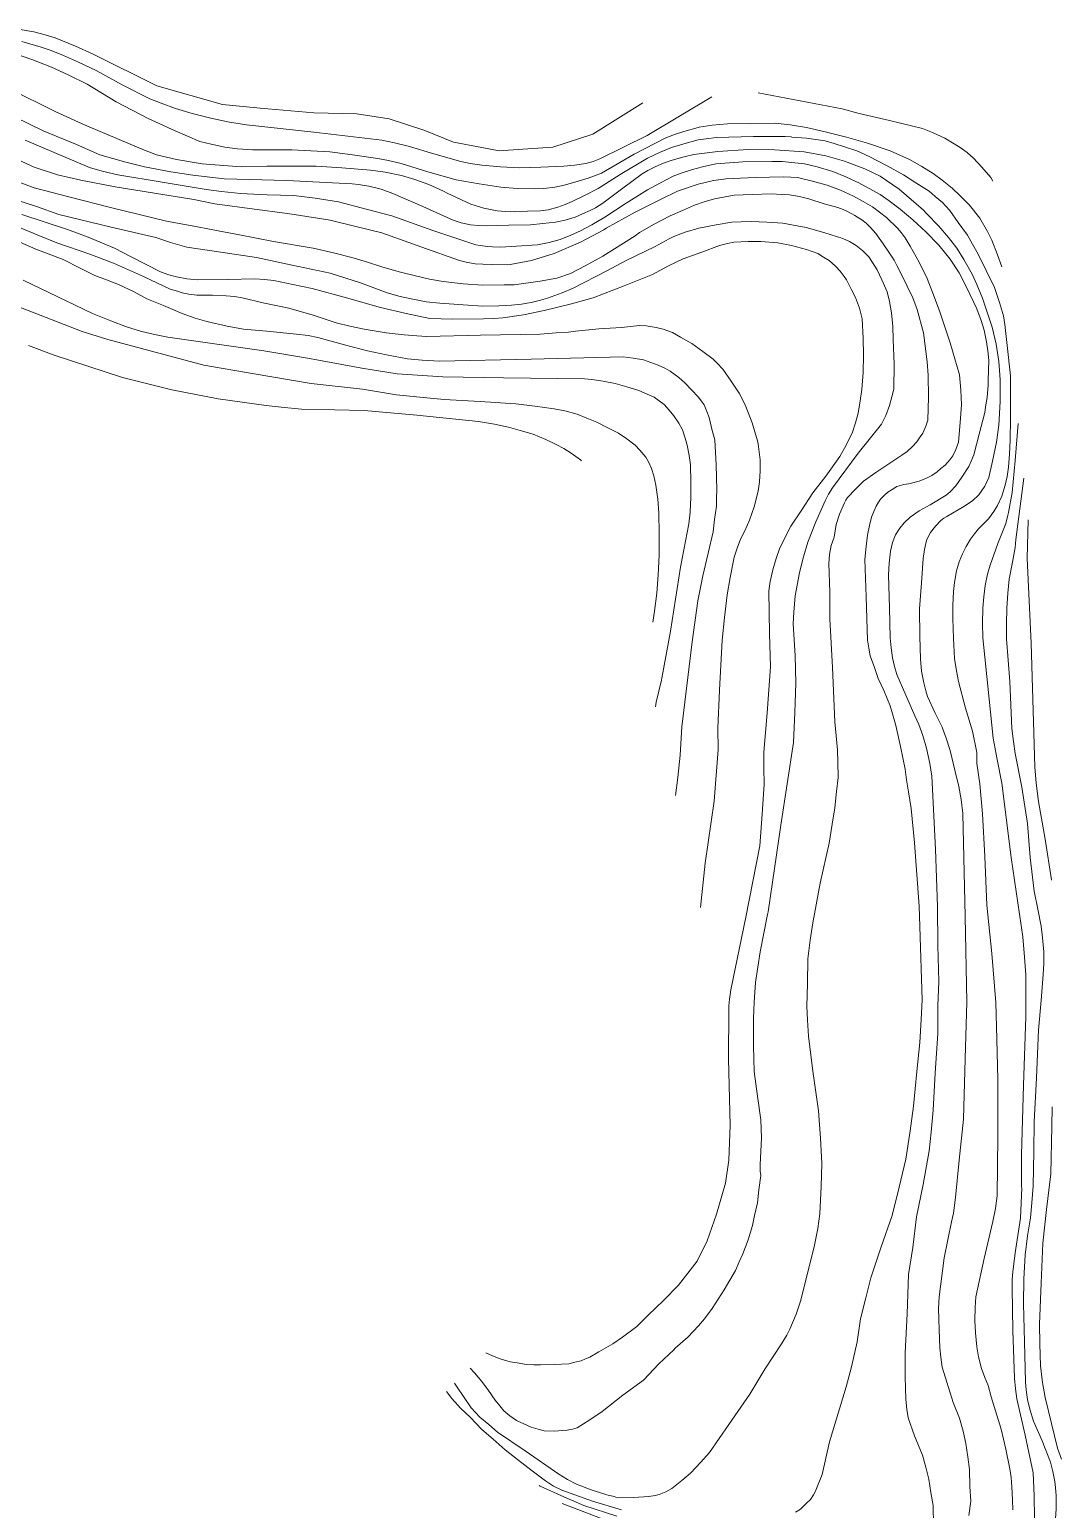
# Model space of a CAD drawing. Header units: inches. Extents: x 115425 to 116786, y 150085 to 152399.
# Drawn here: x 116184.9 to 116262.1, y 152143.6 to 152254.4 of the extents above; entities that cross this region are included whole.
import ezdxf

# ---------------------------------------------------------------- set-up
doc = ezdxf.new("R2010")
doc.units = ezdxf.units.IN
doc.header["$MEASUREMENT"] = 0
doc.layers.add('Contour', color=7, linetype='Continuous', lineweight=0, true_color=0xbed2ff)

msp = doc.modelspace()

# ---------------------------------------------------------------- linework, layer by layer
at = {"layer": 'Contour'}
for points in [[(116184.15, 152254.44), (116185.16, 152254.26), (116186.01, 152254.05), (116186.77, 152253.82), (116188.3, 152253.19), (116189.61, 152252.61), (116194.38, 152250.22), (116199.3, 152248.84), (116202.12, 152248.56), (116206.14, 152248.21), (116209.36, 152248.13), (116211.78, 152247.75), (116214.45, 152246.87), (116216.6, 152246), (116218.73, 152245.61), (116220.02, 152245.37), (116221.8, 152245.49), (116224.05, 152245.63), (116227.04, 152246.6), (116230.78, 152248.96)], [(116235.95, 152249.4), (116231.11, 152246.5), (116227.58, 152244.75), (116227.06, 152244.57), (116226.53, 152244.42), (116225.66, 152244.28), (116224.88, 152244.2), (116223.15, 152244.14), (116221.56, 152244.08), (116220.13, 152244.15), (116218.74, 152244.28), (116217.86, 152244.41), (116217.16, 152244.56), (116215.13, 152245.13), (116213.31, 152245.69), (116212.18, 152245.96), (116211.25, 152246.16), (116206.15, 152246.75), (116201.1, 152247.3), (116199.83, 152247.5), (116198.43, 152247.8), (116197.03, 152248.15), (116195.78, 152248.53), (116194.7, 152248.92), (116193.87, 152249.25), (116191.78, 152250.29), (116189.83, 152251.38), (116188.52, 152252), (116187.4, 152252.51), (116186.47, 152252.87), (116185.73, 152253.12), (116184.28, 152253.54)], [(116257.68, 152236.68), (116257.35, 152237.57), (116256.94, 152238.67), (116256.62, 152239.31), (116256.03, 152240.31), (116255.27, 152241.29), (116254.56, 152241.98), (116253.96, 152242.57), (116253.21, 152243.17), (116252.54, 152243.66), (116251.69, 152244.19), (116250.77, 152244.71), (116250.04, 152245.04), (116249.31, 152245.37), (116247.62, 152245.94), (116246.04, 152246.38), (116244.45, 152246.78), (116243.05, 152247.11), (116241.82, 152247.3), (116240.71, 152247.42), (116238.84, 152247.41), (116237.13, 152247.39), (116235.99, 152247.29), (116235.02, 152247.12), (116234.94, 152247.1), (116233.87, 152246.8), (116233.17, 152246.58), (116232.51, 152246.33), (116230.13, 152245.12), (116227.7, 152243.68), (116226.7, 152243.32), (116225.7, 152243.01), (116224.89, 152242.79), (116224.2, 152242.64), (116223.38, 152242.55), (116222.7, 152242.52), (116221.37, 152242.55), (116220.16, 152242.64), (116218.53, 152242.88), (116216.81, 152243.18), (116214.69, 152243.79), (116212.68, 152244.4), (116211.73, 152244.63), (116210.94, 152244.79), (116209.04, 152245.05), (116207.34, 152245.29), (116204.5, 152245.44), (116201.54, 152245.43), (116200.43, 152245.52), (116199.49, 152245.63), (116198.46, 152245.86), (116197.61, 152246.07), (116195.75, 152246.86), (116193.73, 152247.77), (116191.35, 152249.04), (116189.16, 152250.34), (116187.75, 152251.06), (116186.5, 152251.63), (116185.01, 152252.2), (116183.72, 152252.65)], [(116258.5, 152143.58), (116258.48, 152144.35), (116258.44, 152145.32), (116258.37, 152146), (116258.27, 152146.67), (116257.98, 152148.14), (116257.64, 152149.64), (116256.88, 152152.05), (116256.65, 152152.91), (116256.41, 152153.49), (116256.16, 152154.18), (116255.93, 152155.05), (116255.8, 152155.79), (116255.71, 152156.84), (116255.65, 152157.78), (116255.68, 152158.73), (116255.74, 152159.54), (116256.36, 152162.41), (116257.02, 152165.19), (116257.2, 152166.15), (116257.33, 152167.11), (116257.37, 152171.54), (116257.38, 152175.82), (116257.31, 152178.83), (116257.22, 152181.58), (116256.93, 152185.25), (116256.56, 152188.86), (116256.41, 152192.52), (116256.24, 152195.71), (116256.03, 152197.96), (116255.82, 152199.49), (116255.8, 152199.6), (116255.82, 152200.3), (116255.48, 152201.89), (116254.95, 152203.62), (116254.43, 152205.63), (116254.28, 152206.42), (116254.14, 152207.34), (116254.05, 152208.83), (116254, 152210.33), (116254, 152211.31), (116254.05, 152212.35), (116254.13, 152213.04), (116254.29, 152213.9), (116254.49, 152214.57), (116254.73, 152215.18), (116255.02, 152215.74), (116255.34, 152216.29), (116255.63, 152216.68), (116255.94, 152217.06), (116256.24, 152217.34), (116256.68, 152217.8), (116257.09, 152218.34), (116257.36, 152218.8), (116257.69, 152219.49), (116257.94, 152220.31), (116258.07, 152220.97), (116258.17, 152221.68), (116258.25, 152222.65), (116258.31, 152223.69), (116258.34, 152225.3), (116258.34, 152226.87), (116258.32, 152227.78), (116258.34, 152228.52), (116258.08, 152230.79), (116257.9, 152232.35), (116257.81, 152233), (116257.5, 152233.99), (116257.14, 152235.12), (116256.52, 152236.39), (116255.9, 152237.62), (116255.48, 152238.36), (116255.1, 152239.04), (116254.42, 152239.98), (116253.78, 152240.89), (116253.47, 152241.23), (116253.23, 152241.49), (116252.69, 152241.94), (116252.23, 152242.33), (116251.24, 152242.97), (116250.31, 152243.57), (116249.03, 152244.26), (116247.74, 152244.93), (116246.81, 152245.35), (116245.9, 152245.67), (116245.12, 152245.92), (116244.46, 152246.11), (116243.05, 152246.31), (116241.94, 152246.38), (116241.89, 152246.4), (116241.46, 152246.42), (116239.08, 152246.42), (116236.3, 152246.36), (116235.53, 152246.27), (116234.93, 152246.19), (116233.87, 152245.89), (116232.94, 152245.6), (116232.04, 152245.24), (116231.14, 152244.82), (116229.1, 152243.59), (116227.44, 152242.55), (116226.48, 152242.05), (116225.49, 152241.56), (116224.96, 152241.34), (116224.43, 152241.13), (116223.7, 152240.94), (116223.13, 152240.86), (116221.18, 152240.81), (116220.86, 152240.8), (116219.89, 152240.87), (116218.87, 152241.06), (116217.9, 152241.37), (116216.13, 152242.19), (116215.85, 152242.33), (116214.76, 152242.84), (116213.71, 152243.21), (116212.7, 152243.52), (116211.49, 152243.76), (116210.38, 152243.9), (116208.23, 152244.08), (116206.31, 152244.2), (116202.63, 152244.21), (116200.71, 152244.16), (116197.77, 152244.39), (116195.85, 152244.7), (116194.37, 152245.07), (116193.21, 152245.5), (116190.57, 152246.64), (116190.5, 152246.66), (116188.8, 152247.39), (116186.77, 152248.31), (116183.34, 152250.01)], [(116257.02, 152243.08), (116256.85, 152243.35), (116256.18, 152244.13), (116255.56, 152244.81), (116255.08, 152245.23), (116254.55, 152245.62), (116253.99, 152245.97), (116253.41, 152246.3), (116252.49, 152246.73), (116251.75, 152247.03), (116249.27, 152247.64), (116246.99, 152248.15), (116245.71, 152248.5), (116239.42, 152249.69)], [(116255.21, 152143.16), (116255.35, 152144.23), (116255.29, 152145.34), (116255.26, 152146.62), (116255.14, 152147.55), (116254.98, 152148.55), (116254.79, 152149.49), (116254.51, 152150.45), (116254.03, 152151.62), (116253.2, 152154.28), (116253.11, 152155.01), (116253.03, 152155.72), (116252.99, 152157.09), (116252.95, 152158.67), (116252.98, 152159.54), (116253.36, 152162.45), (116253.91, 152165.16), (116254.05, 152165.81), (116254.22, 152166.98), (116254.49, 152169.78), (116254.82, 152172.84), (116254.94, 152177.37), (116255.07, 152181.63), (116254.94, 152188.03), (116254.75, 152195.74), (116254.63, 152196.78), (116254.47, 152197.75), (116254.17, 152198.98), (116253.8, 152200.45), (116253.51, 152201.38), (116253.22, 152202.21), (116252.69, 152203.24), (116252.12, 152204.5), (116251.98, 152204.93), (116251.83, 152205.53), (116251.67, 152206.4), (116251.58, 152207.31), (116251.54, 152208.98), (116251.52, 152211.06), (116251.67, 152213.01), (116251.8, 152214.82), (116251.88, 152215.5), (116252.03, 152216.17), (116252.16, 152216.45), (116252.35, 152216.79), (116252.71, 152217.26), (116253.1, 152217.68), (116253.33, 152217.85), (116253.55, 152217.98), (116254.83, 152218.72), (116255.48, 152219.16), (116255.97, 152219.6), (116256.42, 152220.24), (116256.71, 152220.89), (116256.99, 152222.12), (116257.28, 152223.54), (116257.46, 152224.81), (116257.56, 152226.58), (116257.56, 152228.23), (116257.45, 152229.59), (116257.25, 152230.88), (116256.97, 152232.15), (116256.89, 152232.37), (116256.24, 152234.33), (116255.82, 152235.36), (116255.46, 152236.13), (116254.83, 152237.22), (116254.31, 152238.08), (116253.68, 152238.87), (116252.96, 152239.72), (116252.03, 152240.67), (116251.82, 152240.91), (116249.99, 152242.5), (116248.56, 152243.45), (116247.43, 152244), (116245.89, 152244.59), (116244.5, 152244.99), (116242.88, 152245.28), (116240.65, 152245.43), (116238.67, 152245.47), (116236.4, 152245.32), (116234.62, 152245.08), (116233.79, 152244.88), (116232.99, 152244.66), (116232.35, 152244.44), (116231.76, 152244.19), (116231.16, 152243.88), (116230.73, 152243.63), (116229.18, 152242.49), (116227.8, 152241.44), (116227.24, 152241.1), (116226.84, 152240.88), (116226.28, 152240.64), (116225.72, 152240.39), (116224.98, 152240.17), (116224.25, 152240.01), (116223.31, 152239.92), (116222.38, 152239.83), (116220.74, 152239.79), (116219.06, 152239.75), (116218.46, 152239.77), (116217.88, 152239.82), (116217.18, 152239.97), (116216.57, 152240.16), (116214.3, 152241.18), (116212.06, 152242.16), (116211.18, 152242.48), (116210.27, 152242.72), (116209.5, 152242.84), (116209.02, 152242.89), (116204.12, 152243.14), (116199.42, 152243.26), (116197.07, 152243.54), (116195.43, 152243.78), (116193.47, 152244.17), (116192.05, 152244.51), (116190.11, 152245.07), (116188.37, 152245.83), (116185.86, 152246.85), (116182.74, 152248.38)], [(116182.97, 152245.15), (116185.2, 152244.13), (116186.95, 152243.55), (116188.69, 152243.17), (116191.26, 152242.66), (116197.15, 152241.71), (116198.74, 152241.39), (116201.7, 152240.99), (116203.97, 152240.7), (116204.66, 152240.59), (116207.38, 152240.16), (116209.3, 152239.7), (116211.23, 152239.21), (116214.24, 152238.15), (116217.05, 152237.14), (116217.55, 152237.02), (116218.23, 152236.9), (116218.8, 152236.88), (116219.54, 152236.84), (116220.64, 152236.83), (116220.84, 152236.84), (116222.46, 152237.15), (116224.14, 152237.66), (116226.11, 152238.52), (116227.86, 152239.45), (116228.05, 152239.56), (116230.22, 152240.77), (116232.17, 152241.73), (116233.38, 152242.33), (116234.94, 152242.87), (116236.08, 152243.14), (116236.12, 152243.14), (116237, 152243.25), (116239.21, 152243.35), (116241.36, 152243.41), (116241.88, 152243.39), (116242.38, 152243.35), (116243.51, 152243.09), (116244.59, 152242.8), (116245.59, 152242.41), (116246.56, 152241.96), (116247.3, 152241.56), (116247.99, 152241.17), (116249.04, 152240.36), (116249.86, 152239.56), (116250.14, 152239.24), (116250.43, 152238.84), (116250.82, 152238.21), (116251.48, 152237.02), (116252.08, 152235.8), (116252.51, 152234.7), (116253.01, 152233.37), (116253.81, 152230.98), (116254.51, 152228.58), (116254.6, 152227.44), (116254.66, 152226.34), (116254.56, 152225.02), (116254.43, 152223.55), (116254.24, 152223), (116254.02, 152222.53), (116253.79, 152222.22), (116253.43, 152221.81), (116253.11, 152221.57), (116252.84, 152221.33), (116252.45, 152221.05), (116252.05, 152220.84), (116251.49, 152220.62), (116250.82, 152220.44), (116250.69, 152220.43), (116250.35, 152220.36), (116249.82, 152220.21), (116249.46, 152220), (116249.13, 152219.79), (116248.9, 152219.58), (116248.6, 152219.28), (116248.44, 152219.04), (116248.28, 152218.76), (116248.09, 152218.36), (116247.93, 152217.92), (116247.78, 152217.31), (116247.63, 152216.57), (116247.52, 152215.73), (116247.41, 152214.75), (116247.51, 152211.97), (116247.62, 152208.72), (116247.71, 152208.12), (116247.82, 152207.55), (116248.14, 152206.68), (116248.43, 152205.85), (116248.86, 152204.89), (116249.32, 152203.8), (116249.5, 152203.2), (116249.73, 152202.33), (116250.1, 152200.76), (116250.44, 152199.06), (116250.53, 152198.26), (116250.7, 152197.36), (116250.89, 152196.11), (116251.15, 152193.53), (116251.49, 152188.79), (116251.54, 152187.28), (116251.71, 152181.78), (116251.65, 152180.3), (116251.55, 152178.59), (116251.31, 152176.41), (116251.07, 152173.82), (116250.81, 152171.96), (116250.5, 152169.84), (116249.98, 152167.75), (116249.46, 152165.62), (116248.65, 152163.29), (116247.87, 152160.96), (116247.5, 152159.47), (116247.1, 152157.89), (116246.85, 152156.17), (116246.42, 152154.31), (116246.01, 152152.81), (116244.76, 152148.68), (116244.22, 152146.23), (116243.7, 152144.94), (116243.58, 152144.72), (116243.35, 152144.37), (116243.02, 152144.06), (116242.59, 152143.65), (116242.23, 152143.41)], [(116252.57, 152142.41), (116252.53, 152143.92), (116252.37, 152144.89), (116252.21, 152145.89), (116251.99, 152146.79), (116251.73, 152147.69), (116251.13, 152149.12), (116250.66, 152150.48), (116250.57, 152151.12), (116250.49, 152151.86), (116250.45, 152153.56), (116250.44, 152155.34), (116250.6, 152158.27), (116250.69, 152161.22), (116251.01, 152163.24), (116251.29, 152165.53), (116251.8, 152167.96), (116252.24, 152170.48), (116252.38, 152171.86), (116252.54, 152173.51), (116252.7, 152176.3), (116252.9, 152179.25), (116252.88, 152181.33), (116252.97, 152183.15), (116252.9, 152185.86), (116252.86, 152188.78), (116252.72, 152193.07), (116252.45, 152198.53), (116252.29, 152199.47), (116252.03, 152200.63), (116251.77, 152201.57), (116251.47, 152202.41), (116251.17, 152203.06), (116249.82, 152206.15), (116249.63, 152206.75), (116249.48, 152207.38), (116249.4, 152208.15), (116249.31, 152208.88), (116249.26, 152211.13), (116249.2, 152213.61), (116249.24, 152214.49), (116249.35, 152215.39), (116249.5, 152216.04), (116249.72, 152216.61), (116250.05, 152217.09), (116250.37, 152217.5), (116250.82, 152217.93), (116251.49, 152218.39), (116252.32, 152218.86), (116253.5, 152219.57), (116253.8, 152219.83), (116254.23, 152220.28), (116254.68, 152220.93), (116255.2, 152221.71), (116255.39, 152222.12), (116255.58, 152222.59), (116255.98, 152224.15), (116256.41, 152225.77), (116256.49, 152226.34), (116256.58, 152226.88), (116256.66, 152227.82), (116256.65, 152228.19), (116256.71, 152229.66), (116256.63, 152230.39), (116256.54, 152231.06), (116256.35, 152231.93), (116256.13, 152232.66), (116255.8, 152233.52), (116255.03, 152235.14), (116254.48, 152236.22), (116253.8, 152237.25), (116252.96, 152238.3), (116251.98, 152239.3), (116251.02, 152240.18), (116250.06, 152241), (116249.24, 152241.62), (116248.56, 152242.1), (116246.96, 152242.97), (116246.8, 152243.05), (116246, 152243.41), (116245.01, 152243.8), (116243.86, 152244.16), (116242.89, 152244.39), (116241.23, 152244.55), (116240.45, 152244.55), (116238.27, 152244.53), (116237.27, 152244.47), (116236.26, 152244.38), (116235.26, 152244.15), (116234.5, 152243.97), (116233.67, 152243.68), (116233.07, 152243.46), (116232.11, 152242.97), (116231.15, 152242.44), (116229.53, 152241.43), (116227.95, 152240.38), (116226.96, 152239.82), (116226.13, 152239.37), (116225.4, 152239.04), (116224.6, 152238.72), (116223.77, 152238.5), (116222.9, 152238.31), (116221.33, 152238.21), (116220.12, 152238.14), (116219.52, 152238.16), (116219.15, 152238.19), (116218.61, 152238.27), (116218.27, 152238.33), (116215.06, 152239.39), (116211.98, 152240.49), (116210.06, 152240.98), (116208, 152241.53), (116206.25, 152241.82), (116204.64, 152242.02), (116202.66, 152242.07), (116200.64, 152242.16), (116199.23, 152242.32), (116198.09, 152242.46), (116194.79, 152243.02), (116191.46, 152243.57), (116190.28, 152243.84), (116189.33, 152244.12), (116186.69, 152245.23), (116184.52, 152246.15)], [(116216.69, 152153.07), (116216.87, 152152.77), (116217.35, 152152.07), (116217.94, 152151.24), (116218.59, 152150.52), (116219.25, 152149.97), (116219.9, 152149.41), (116221.98, 152148.02), (116224.5, 152146.27), (116225.15, 152145.85), (116225.83, 152145.5), (116226.91, 152145.09), (116228.09, 152144.72), (116228.63, 152144.6), (116228.89, 152144.49), (116230.1, 152144.52), (116231.24, 152144.58), (116231.71, 152144.66), (116232.01, 152144.73), (116232.5, 152144.94), (116232.97, 152145.19), (116233.72, 152145.78), (116234.35, 152146.33), (116235.13, 152147.16), (116235.79, 152147.88), (116237.24, 152149.99), (116238.8, 152152.24), (116239.92, 152154.12), (116241.18, 152156.03), (116241.57, 152156.67), (116241.79, 152157.12), (116242.27, 152158.23), (116242.61, 152159.22), (116243.16, 152161.38), (116243.65, 152163.4), (116243.89, 152164.65), (116244.06, 152165.76), (116244.14, 152167.81), (116244.2, 152169.52), (116244.09, 152171.43), (116243.94, 152173.47), (116243.53, 152176.45), (116243.19, 152179.06), (116243.13, 152180.26), (116243.07, 152181.3), (116243.13, 152182.98), (116243.15, 152184.86), (116243.32, 152186.24), (116243.52, 152187.55), (116244.08, 152190.52), (116244.75, 152193.52), (116244.98, 152194.93), (116245.18, 152196.15), (116245.29, 152197.39), (116245.43, 152198.43), (116245.43, 152198.53), (116245.38, 152200.51), (116245.16, 152202.59), (116244.99, 152206.67), (116244.8, 152210.32), (116244.79, 152212.3), (116244.73, 152214.45), (116244.78, 152215.12), (116244.9, 152215.8), (116245.12, 152216.44), (116245.26, 152217.38), (116245.51, 152218.16), (116245.89, 152219.01), (116245.99, 152219.21), (116246.12, 152219.41), (116246.71, 152220.03), (116247.32, 152220.62), (116248.25, 152221.27), (116250.18, 152222.56), (116250.59, 152222.85), (116250.99, 152223.23), (116251.31, 152223.57), (116251.57, 152223.94), (116251.77, 152224.22), (116251.99, 152224.73), (116252.14, 152225.2), (116252.2, 152226.91), (116252.16, 152228.55), (116252.08, 152229.56), (116251.82, 152231.73), (116251.35, 152233.47), (116251.01, 152234.36), (116250.16, 152236.1), (116249.81, 152236.78), (116249.61, 152237.16), (116249.12, 152237.92), (116248.63, 152238.65), (116248.25, 152239.18), (116247.84, 152239.63), (116247.53, 152239.93), (116247.19, 152240.19), (116246.68, 152240.51), (116246.17, 152240.8), (116245.79, 152240.96), (116245.39, 152241.12), (116244.38, 152241.39), (116243.23, 152241.77), (116242.52, 152241.95), (116241.78, 152242.07), (116241.21, 152242.09), (116240.4, 152242.13), (116238.99, 152242.1), (116237.62, 152242.03), (116236.95, 152241.91), (116236.15, 152241.76), (116235.39, 152241.54), (116234.66, 152241.29), (116233.76, 152240.9), (116232.83, 152240.5), (116231.64, 152239.87), (116230.55, 152239.24), (116230.22, 152239), (116227.79, 152237.46), (116226.46, 152236.75), (116225.36, 152236.17), (116224.34, 152235.83), (116223.1, 152235.6), (116221.14, 152235.33), (116220.41, 152235.32), (116218.8, 152235.31), (116217.32, 152235.41), (116215.84, 152235.57), (116214.8, 152235.75), (116213.75, 152235.99), (116212.63, 152236.28), (116211.31, 152236.65), (116210.1, 152237.05), (116208.99, 152237.38), (116207.61, 152237.71), (116206.09, 152238.08), (116203.13, 152238.58), (116200.57, 152239.08), (116198.98, 152239.38), (116197.43, 152239.67), (116195.1, 152240.08), (116190.92, 152241.12), (116187.79, 152241.92), (116185.19, 152242.58), (116183.67, 152243.17)], [(116217.85, 152154.2), (116218.19, 152153.84), (116218.74, 152153.2), (116219.23, 152152.52), (116219.72, 152151.8), (116220.07, 152151.37), (116220.38, 152151.01), (116220.82, 152150.62), (116221.33, 152150.29), (116221.88, 152150.04), (116222.42, 152149.78), (116222.96, 152149.63), (116223.4, 152149.51), (116224.14, 152149.49), (116225.11, 152149.55), (116225.51, 152149.63), (116225.87, 152149.74), (116226.83, 152150.33), (116227.75, 152150.96), (116229.3, 152152.17), (116230.85, 152153.31), (116231.99, 152154.52), (116233.1, 152155.58), (116233.2, 152155.69), (116234.15, 152156.52), (116234.97, 152157.37), (116235.4, 152157.89), (116235.98, 152158.67), (116236.88, 152160.07), (116237.72, 152161.5), (116238, 152162.15), (116238.29, 152162.76), (116238.67, 152163.81), (116239.01, 152164.89), (116239.16, 152165.63), (116239.37, 152166.57), (116239.48, 152167.55), (116239.62, 152168.63), (116239.58, 152168.96), (116239.57, 152169.43), (116239.69, 152171.45), (116239.63, 152172.79), (116239.38, 152174.57), (116239.14, 152176.41), (116239.09, 152178.32), (116239.07, 152180.4), (116239.14, 152181.6), (116239.24, 152183.08), (116239.58, 152185.37), (116240.14, 152188.16), (116240.17, 152188.36), (116241.12, 152194.86), (116242.07, 152201.06), (116242.18, 152203.31), (116242.26, 152205.49), (116242.21, 152207.57), (116242.05, 152209.95), (116242.1, 152210.82), (116242.2, 152212.03), (116242.38, 152212.97), (116242.53, 152213.78), (116242.83, 152214.96), (116243.14, 152216.05), (116243.74, 152217.57), (116244.44, 152219.16), (116244.7, 152219.64), (116244.99, 152220.12), (116246.93, 152222.71), (116248.66, 152224.9), (116248.98, 152225.55), (116249.26, 152226.29), (116249.44, 152226.94), (116249.6, 152227.51), (116249.62, 152229.39), (116249.54, 152231.23), (116249.52, 152232.2), (116249.42, 152233.24), (116249.27, 152234.08), (116249.08, 152234.81), (116248.69, 152235.71), (116248.34, 152236.44), (116247.99, 152237), (116247.71, 152237.43), (116247.26, 152237.88), (116246.78, 152238.27), (116246.27, 152238.56), (116245.76, 152238.79), (116244.34, 152239.25), (116243.03, 152239.62), (116242.08, 152239.8), (116241.28, 152239.95), (116240.07, 152240.02), (116238.93, 152240.06), (116238.16, 152240.04), (116237.45, 152240.02), (116236.28, 152239.83), (116234.98, 152239.56), (116233.95, 152239.27), (116233.12, 152238.94), (116232.77, 152238.77), (116231.67, 152238.17), (116229.54, 152237.15), (116228.1, 152236.38), (116225.58, 152235.07), (116224.75, 152234.72), (116223.65, 152234.32), (116223.12, 152234.18), (116222.42, 152233.99), (116221.69, 152233.87), (116220.95, 152233.79), (116220.01, 152233.76), (116218.81, 152233.73), (116217.33, 152233.83), (116215.58, 152233.95), (116214.57, 152234.06), (116213.43, 152234.27), (116212.62, 152234.45), (116211.64, 152234.73), (116209.64, 152235.48), (116207.38, 152236.2), (116204.52, 152236.8), (116201.85, 152237.37), (116199.19, 152237.78), (116196.64, 152238.15), (116195.42, 152238.49), (116194.3, 152238.86), (116190.97, 152239.65), (116187.05, 152240.59), (116185.36, 152241.19), (116183.67, 152241.75)], [(116235.11, 152188.69), (116235.47, 152192.02), (116236.14, 152196.66), (116236.43, 152200.53), (116236.41, 152202.13), (116236.54, 152204.98), (116236.72, 152208.71), (116236.91, 152210.42), (116237.1, 152212.11), (116237.34, 152213.42), (116237.64, 152214.94), (116237.86, 152215.61), (116238.11, 152216.29), (116238.43, 152216.9), (116238.78, 152217.71), (116239.12, 152218.7), (116239.43, 152219.88), (116239.54, 152220.58), (116239.59, 152221.39), (116239.57, 152222.23), (116239.44, 152223.43), (116239.39, 152223.64), (116238.97, 152224.98), (116238.51, 152226.22), (116238.46, 152226.33), (116238, 152227.22), (116237.41, 152228.11), (116236.79, 152229), (116236.37, 152229.46), (116236.06, 152229.76), (116235.28, 152230.34), (116234.46, 152230.93), (116233.61, 152231.41), (116233, 152231.76), (116232.32, 152232.01), (116231.78, 152232.13), (116231.04, 152232.25), (116230.54, 152232.27), (116229.18, 152232.14), (116227.5, 152232.03), (116225.75, 152231.85), (116225.21, 152231.78), (116224.3, 152231.72), (116223.1, 152231.62), (116218.64, 152231.55), (116214.62, 152231.45), (116213.85, 152231.5), (116212.91, 152231.57), (116211.56, 152231.74), (116209.91, 152232), (116208.84, 152232.24), (116207.82, 152232.49), (116206.1, 152233.05), (116204.28, 152233.57), (116202.46, 152233.96), (116200.77, 152234.36), (116200.2, 152234.45), (116199.59, 152234.5), (116198.55, 152234.54), (116197.38, 152234.54), (116196.77, 152234.63), (116196.27, 152234.72), (116195.93, 152234.84), (116195.39, 152235), (116193.39, 152235.95), (116191.15, 152236.94), (116189.36, 152237.62), (116186.9, 152238.46), (116185.42, 152239.07), (116182.58, 152240.25)], [(116219.03, 152155.35), (116219.52, 152155.12), (116220.1, 152154.9), (116220.84, 152154.68), (116221.38, 152154.6), (116222.08, 152154.48), (116222.62, 152154.46), (116223.12, 152154.44), (116224.16, 152154.47), (116225.24, 152154.53), (116225.7, 152154.64), (116226.17, 152154.75), (116226.5, 152154.89), (116226.83, 152155.03), (116227.49, 152155.42), (116228.53, 152156.02), (116229.27, 152156.52), (116230.34, 152157.32), (116231.19, 152158.17), (116232.33, 152159.26), (116233.46, 152160.42), (116234.85, 152162.21), (116235.6, 152163.74), (116236.31, 152165.74), (116236.98, 152168.05), (116237.24, 152169.78), (116237.32, 152172.39), (116237.21, 152177.37), (116237.24, 152181.02), (116237.24, 152181.34), (116237.29, 152181.84), (116237.38, 152182.52), (116238.51, 152187.98), (116239.56, 152193.31), (116239.73, 152195.69), (116239.88, 152197.94), (116239.85, 152199.12), (116239.85, 152200.32), (116240.11, 152203.28), (116240.36, 152206.71), (116240.27, 152209.19), (116240.22, 152212.41), (116240.34, 152213.12), (116240.52, 152213.99), (116240.77, 152214.84), (116241.02, 152215.55), (116241.4, 152216.33), (116241.88, 152217.25), (116242.66, 152218.41), (116243.53, 152219.74), (116244.5, 152221), (116245.54, 152222.47), (116246.02, 152223.32), (116246.5, 152224.3), (116246.72, 152224.98), (116246.93, 152225.72), (116247.08, 152226.63), (116247.19, 152227.48), (116247.29, 152228.75), (116247.33, 152230.06), (116247.3, 152231.34), (116247.23, 152232.78), (116247.01, 152233.58), (116246.72, 152234.37), (116246.4, 152235), (116246.05, 152235.7), (116245.88, 152235.96), (116245.56, 152236.36), (116245.22, 152236.72), (116244.74, 152237.14), (116244.33, 152237.4), (116243.89, 152237.66), (116243.04, 152237.97), (116241.93, 152238.28), (116240.89, 152238.46), (116239.64, 152238.56), (116238.67, 152238.57), (116237.6, 152238.51), (116237.13, 152238.43), (116236.53, 152238.28), (116235.2, 152237.78), (116233.81, 152237.27), (116232.71, 152236.74), (116231.52, 152236.11), (116229.4, 152235.25), (116227.07, 152234.36), (116225.34, 152233.88), (116223.41, 152233.39), (116221.84, 152233.09), (116220.3, 152232.85), (116219.64, 152232.8), (116218.86, 152232.78), (116216.52, 152232.75), (116214.83, 152232.81), (116213.05, 152233.17), (116211.13, 152233.63), (116208.6, 152234.34), (116206.03, 152235.04), (116204.58, 152235.34), (116203.14, 152235.64), (116202.46, 152235.73), (116201.72, 152235.77), (116199.71, 152235.72), (116197.43, 152235.7), (116196.63, 152235.78), (116195.85, 152235.93), (116195.28, 152236.08), (116194.67, 152236.3), (116192.46, 152237.42), (116191.22, 152238.07), (116189.23, 152238.9), (116187.7, 152239.48), (116184.27, 152240.6)], [(116183.33, 152238.88), (116185.33, 152237.99), (116187.36, 152237.21), (116188.65, 152236.57), (116189.74, 152236.02), (116190.62, 152235.71), (116191.5, 152235.36), (116192.69, 152234.79), (116193.64, 152234.27), (116194.89, 152233.77), (116196.28, 152233.17), (116197.26, 152232.82), (116198.14, 152232.57), (116199.66, 152232.24), (116200.87, 152232.01), (116202.62, 152231.85), (116204.84, 152231.63), (116205.71, 152231.52), (116206.45, 152231.37), (116208.44, 152230.82), (116210.16, 152230.39), (116211.58, 152230.09), (116213.16, 152229.79), (116214.27, 152229.69), (116215.55, 152229.62), (116222.42, 152229.75), (116229.32, 152229.93), (116230.06, 152229.84), (116230.83, 152229.7), (116231.38, 152229.51), (116231.95, 152229.32), (116232.49, 152229.06), (116232.83, 152228.87), (116233.48, 152228.39), (116233.93, 152227.99), (116234.44, 152227.47), (116234.96, 152226.91), (116235.17, 152226.65), (116235.38, 152226.35), (116235.59, 152225.85), (116235.77, 152225.39), (116235.99, 152224.42), (116236.18, 152223.72), (116236.29, 152221.85), (116236.34, 152219.97), (116236.32, 152219.4), (116236.3, 152218.76), (116236.16, 152217.75), (116236.05, 152216.84), (116235.69, 152215.22), (116235.29, 152213.54), (116234.91, 152211.67), (116234.48, 152208.59), (116233.71, 152202.22), (116233.58, 152200.11), (116233.42, 152198.43), (116233.23, 152197.09)], [(116231.74, 152203.72), (116231.8, 152204.07), (116232.19, 152205.72), (116232.22, 152205.87), (116232.85, 152209.4), (116233.62, 152214.18), (116234.23, 152217.43), (116234.33, 152218.3), (116234.38, 152219.43), (116234.39, 152220.58), (116234.36, 152221.84), (116234.27, 152222.54), (116234.12, 152223.31), (116233.97, 152223.84), (116233.75, 152224.46), (116233.49, 152224.97), (116233.12, 152225.52), (116232.76, 152225.94), (116232.38, 152226.37), (116232.02, 152226.65), (116231.65, 152226.91), (116231.12, 152227.14), (116230.48, 152227.4), (116229.6, 152227.69), (116228.72, 152227.94), (116227.83, 152228.1), (116226.97, 152228.23), (116226.41, 152228.29), (116220.34, 152228.35), (116215.81, 152228.44), (116212.39, 152228.66), (116209.75, 152229.08), (116205.83, 152229.81), (116202.39, 152230.39), (116195.55, 152231.36), (116195.21, 152231.4), (116194.2, 152231.6), (116193.15, 152231.86), (116192.12, 152232.17), (116190.94, 152232.62), (116189.57, 152233.19), (116184.36, 152235.68)], [(116231.53, 152210.06), (116231.66, 152210.89), (116231.83, 152212.23), (116231.95, 152213.61), (116232.01, 152215.09), (116232.02, 152216.7), (116231.98, 152218.24), (116231.91, 152219.28), (116231.76, 152220.32), (116231.61, 152221.03), (116231.45, 152221.58), (116231.22, 152222.08), (116231.01, 152222.43), (116230.57, 152222.95), (116230.21, 152223.31), (116229.58, 152223.8), (116228.97, 152224.21), (116228.17, 152224.62), (116227.34, 152225.04), (116226.59, 152225.35), (116225.86, 152225.64), (116224.94, 152225.9), (116224.16, 152226.05), (116222.7, 152226.23), (116221.27, 152226.41), (116218.61, 152226.6), (116215.91, 152226.73), (116214.08, 152226.92), (116212.33, 152227.08), (116209.78, 152227.51), (116205.95, 152227.94), (116201.68, 152228.65), (116197.91, 152229.32), (116190.72, 152231.23), (116190.32, 152231.35), (116188.8, 152231.83), (116182.94, 152234.1)], [(116226.2, 152222.15), (116226.12, 152222.21), (116225.41, 152222.73), (116224.86, 152223.06), (116224.29, 152223.36), (116223.52, 152223.74), (116222.57, 152224.14), (116221.61, 152224.42), (116220.73, 152224.66), (116219.67, 152224.89), (116218.49, 152225.08), (116213.85, 152225.57), (116209.92, 152225.92), (116207.69, 152225.97), (116205.23, 152226.02), (116203.71, 152226.17), (116202.57, 152226.29), (116198.97, 152226.79), (116195.51, 152227.45), (116191.82, 152228.39), (116186.7, 152230.05), (116184.77, 152230.77)], [(116260.13, 152143), (116260.11, 152144.64), (116260.03, 152146.35), (116259.42, 152149.18), (116258.8, 152151.9), (116258.7, 152152.64), (116258.63, 152153.44), (116258.51, 152157.01), (116258.45, 152160.18), (116258.46, 152160.83), (116258.5, 152161.4), (116258.69, 152162.83), (116259.07, 152165.44), (116259.17, 152167.71), (116259.16, 152167.76), (116259.16, 152170.18), (116259.31, 152175.38), (116259.47, 152180.5), (116259.49, 152182.23), (116259.48, 152183.65), (116259.39, 152184.97), (116259.25, 152186.5), (116258.37, 152192.45), (116257.68, 152198), (116257.33, 152199.78), (116257.03, 152201.37), (116256.63, 152205.27), (116256.27, 152208.88), (116256.23, 152210), (116256.25, 152211.1), (116256.33, 152211.97), (116256.44, 152212.81), (116256.62, 152213.65), (116256.82, 152214.33), (116257.39, 152215.95), (116257.97, 152217.44), (116258.14, 152218.07), (116258.18, 152218.28), (116258.45, 152219.77), (116258.69, 152222.16), (116258.9, 152224.94)], [(116261.68, 152142.55), (116261.75, 152143.67), (116261.74, 152144.65), (116261.71, 152145.27), (116261.65, 152145.72), (116261.49, 152146.47), (116261.33, 152147.17), (116260.7, 152148.76), (116260.06, 152150.24), (116259.79, 152151.12), (116259.6, 152151.85), (116259.5, 152152.57), (116259.45, 152153.14), (116259.39, 152156.16), (116259.31, 152159.01), (116259.34, 152160.9), (116259.42, 152162.67), (116259.6, 152164.12), (116259.83, 152165.45), (116259.94, 152166.59), (116260.03, 152167.83), (116260.08, 152170.45), (116260.11, 152172.65), (116260.29, 152175.94), (116260.42, 152179.5), (116260.62, 152181.72), (116260.79, 152183.67), (116260.82, 152184.51), (116260.82, 152185.38), (116260.74, 152186.42), (116260.62, 152187.29), (116260.37, 152188.57), (116260.1, 152189.91), (116259.8, 152192.45), (116259.61, 152194.98), (116259.19, 152197.7), (116258.67, 152200.22), (116258.55, 152201.12), (116258.42, 152202.11), (116258.27, 152205.63), (116258.04, 152208.81), (116258.03, 152209.93), (116258.05, 152211.11), (116258.14, 152212.23), (116258.23, 152213.29), (116258.47, 152214.55), (116258.68, 152215.65), (116258.74, 152216.25), (116259.32, 152220.85)], [(116261.4, 152190.75), (116261.4, 152190.77), (116260.92, 152193.81), (116260.43, 152196.63), (116260.26, 152198), (116260.16, 152199.24), (116259.87, 152208.48), (116259.58, 152214.82), (116259.65, 152217.72)], [(116262.14, 152147.39), (116261.86, 152148.2), (116261.4, 152150.05), (116260.93, 152152), (116260.73, 152153.12), (116260.59, 152154.37), (116260.53, 152156.01), (116260.51, 152157.49), (116260.62, 152160.56), (116260.76, 152163.57), (116261.03, 152166.09), (116261.34, 152168.75), (116261.42, 152172.29), (116261.46, 152173.77)], [(116229.19, 152143.59), (116227.02, 152144.24), (116224.72, 152145.05), (116224.11, 152145.37), (116223.5, 152145.76), (116222.51, 152146.51), (116221.41, 152147.35), (116220.47, 152148.09), (116219.57, 152148.88), (116218.74, 152149.61), (116217.85, 152150.52), (116217.13, 152151.2), (116216.47, 152151.93), (116216.08, 152152.46)], [(116223.03, 152145.4), (116223.1, 152145.36), (116224.88, 152144.56), (116226.36, 152143.91), (116228.84, 152143.11)], [(116224.74, 152144.07), (116229.64, 152142.18)]]:
    msp.add_lwpolyline(points, dxfattribs=at)

doc.saveas('drawing.dxf')
